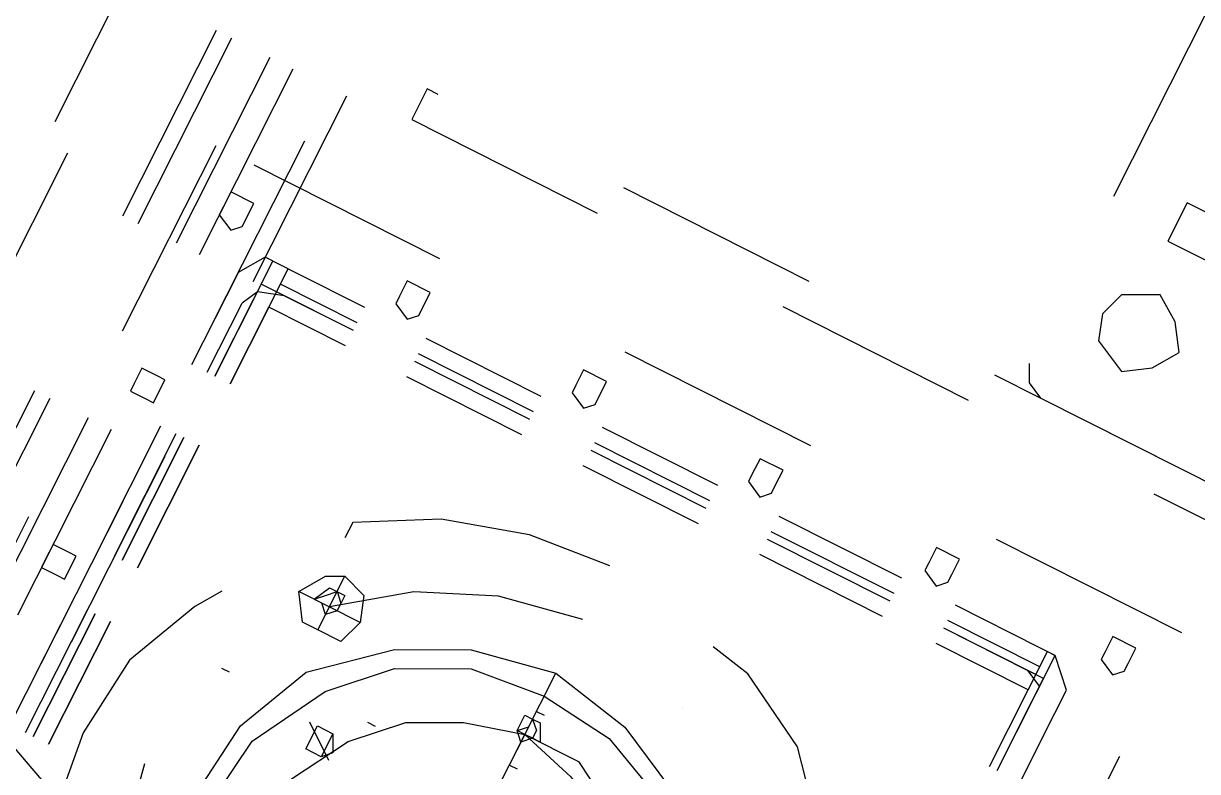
# Model space of a CAD drawing. Header units: metres. Extents: x 0 to 547597, y 0 to 1844684.
# Drawn here: x 543420.404 to 543420.969, y 1844514.249 to 1844514.609 of the extents above; entities that cross this region are included whole.
import ezdxf

# ---------------------------------------------------------------- set-up
doc = ezdxf.new("R2010")
doc.units = ezdxf.units.M
doc.linetypes.add('DASHED', pattern=[0.75, 0.5, -0.25])
doc.layers.add('5_Thep', color=4, linetype='Continuous')
doc.layers.add('TB220kVtuonglai', color=8, linetype='DASHED')

# ---------------------------------------------------------------- blocks, each defined once
blk = doc.blocks.new('MBA220-MB')
at = {"color": 1}
for points in [[(1553.99, -1091.1), (-2326.85, -1091.1), (-2326.85, 570.35)], [(-876.18, -917.51), (-876.18, -111.59), (-892.72, -111.59), (-892.72, -917.51), (-876.18, -917.51)], [(743.93, -996.04), (743.93, -475.29), (-822.46, -475.29), (-822.46, -996.04), (743.93, -996.04)], [(743.93, -996.04), (743.93, -475.29), (-822.46, -475.29), (-822.46, -996.04), (743.93, -996.04)], [(-892.72, -487.69), (-892.72, -586.88)], [(-789.39, -495.95), (-793.53, -491.82), (-797.66, -491.82), (-805.92, -491.82), (-805.92, -504.22), (-797.66, -504.22), (-793.53, -504.22), (-789.39, -495.95)], [(-1008.44, -508.35), (-1008.44, -566.21), (-987.77, -566.21)], [(-987.77, -566.21), (-987.77, -508.35)], [(-760.46, -512.49), (-772.86, -512.49), (-785.26, -524.88), (-785.26, -533.15)], [(-723.27, -512.49), (-760.46, -512.49)], [(-723.27, -529.02), (-785.26, -529.02), (-785.26, -524.88)], [(-723.27, -524.88), (-785.26, -524.88)], [(-723.27, -524.88), (-772.86, -524.88), (-772.86, -578.61)], [(-760.46, -524.88), (-768.73, -524.88), (-772.86, -533.15)], [(-723.27, -524.88), (-760.46, -524.88)], [(-776.99, -529.02), (-776.99, -578.61)], [(-772.86, -529.02), (-772.86, -578.61)], [(-723.27, -529.02), (-764.6, -529.02), (-764.6, -578.61)], [(-785.26, -533.15), (-785.26, -578.61)], [(-772.86, -533.15), (-772.86, -578.61)], [(-921.65, -557.95), (-929.91, -545.55), (-942.31, -537.28), (-954.71, -545.55), (-962.98, -557.95), (-954.71, -574.48), (-942.31, -578.61), (-929.91, -574.48), (-921.65, -557.95)], [(-632.34, -570.35), (-657.14, -586.88), (-690.2, -615.81), (-710.87, -653.01), (-715, -673.67)], [(-1103.5, -586.88), (-1103.5, -595.14), (-1095.23, -599.28), (-905.12, -599.28)], [(-905.12, -599.28), (-896.85, -595.14), (-892.72, -586.88)], [(-789.39, -591.01), (-793.53, -586.88), (-797.66, -586.88), (-805.92, -586.88), (-805.92, -599.28), (-797.66, -599.28), (-793.53, -599.28), (-789.39, -591.01)], [(-785.26, -607.54), (-785.26, -673.67)], [(-776.99, -607.54), (-776.99, -673.67)], [(-772.86, -607.54), (-772.86, -673.67)], [(-772.86, -607.54), (-772.86, -673.67)], [(-772.86, -607.54), (-772.86, -673.67)], [(-764.6, -607.54), (-764.6, -673.67)], [(-603.41, -735.66), (-669.54, -735.66), (-661.27, -694.34), (-644.74, -661.27), (-615.81, -632.34), (-578.61, -611.68), (-541.42, -607.54), (-500.09, -611.68), (-462.89, -632.34), (-433.96, -661.27), (-413.29, -694.34), (-409.16, -735.66), (-413.29, -776.99), (-433.96, -810.06), (-462.89, -843.12), (-500.09, -859.65), (-541.42, -863.79), (-578.61, -859.65), (-615.81, -843.12), (-644.74, -810.06), (-661.27, -776.99), (-669.54, -735.66)], [(-417.43, -735.66), (-425.69, -772.86), (-442.23, -805.92), (-467.02, -830.72), (-500.09, -851.39), (-541.42, -855.52), (-574.48, -851.39), (-611.68, -830.72), (-636.47, -805.92), (-653.01, -772.86), (-657.14, -735.66), (-653.01, -698.47), (-636.47, -661.27), (-611.68, -636.47), (-574.48, -619.94), (-541.42, -615.81), (-500.09, -619.94), (-467.02, -636.47), (-442.23, -661.27), (-425.69, -698.47), (-417.43, -735.66)], [(-636.47, -735.66), (-636.47, -706.73), (-619.94, -677.8), (-595.14, -653.01), (-570.35, -640.61), (-541.42, -636.47)], [(-446.36, -735.66), (-446.36, -764.6), (-462.89, -789.39), (-483.55, -810.06), (-508.35, -826.59), (-541.42, -830.72), (-566.21, -826.59), (-595.14, -810.06), (-615.81, -789.39), (-628.21, -764.6), (-636.47, -735.66), (-628.21, -706.73), (-615.81, -681.94), (-595.14, -657.14), (-566.21, -644.74), (-541.42, -640.61), (-508.35, -644.74), (-483.55, -657.14), (-462.89, -681.94), (-446.36, -706.73), (-446.36, -735.66)], [(-681.94, -673.67), (-681.94, -673.67)], [(-789.39, -686.07), (-793.53, -681.94), (-797.66, -681.94), (-805.92, -681.94), (-805.92, -694.34), (-797.66, -694.34), (-793.53, -694.34), (-789.39, -686.07)], [(-785.26, -706.73), (-785.26, -768.73)], [(-776.99, -706.73), (-776.99, -768.73)], [(-772.86, -706.73), (-772.86, -768.73)], [(-772.86, -706.73), (-772.86, -768.73)], [(-772.86, -706.73), (-772.86, -768.73)], [(-764.6, -706.73), (-764.6, -768.73)], [(-644.74, -735.66), (-644.74, -731.53), (-636.47, -727.4), (-636.47, -731.53), (-632.34, -735.66), (-636.47, -739.8), (-644.74, -739.8), (-644.74, -735.66), (-640.61, -731.53), (-636.47, -731.53), (-636.47, -735.66), (-636.47, -739.8), (-640.61, -735.66), (-644.74, -735.66)], [(-648.87, -735.66), (-648.87, -731.53)], [(-636.47, -735.66), (-636.47, -731.53)], [(-636.47, -735.66), (-636.47, -731.53)], [(-619.94, -735.66), (-619.94, -731.53)], [(-727.4, -735.66), (-723.27, -776.99), (-710.87, -818.32), (-690.2, -855.52), (-681.94, -855.52)], [(-698.47, -735.66), (-690.2, -776.99), (-673.67, -814.19), (-648.87, -847.25)], [(-657.14, -735.66), (-657.14, -735.66)], [(-640.61, -735.66), (-648.87, -735.66)], [(-628.21, -735.66), (-648.87, -735.66)], [(-624.08, -735.66), (-632.34, -735.66)], [(-789.39, -781.13), (-793.53, -776.99), (-805.92, -776.99), (-805.92, -789.39), (-797.66, -789.39), (-793.53, -789.39), (-789.39, -781.13)], [(-785.26, -801.79), (-785.26, -863.79)], [(-776.99, -801.79), (-776.99, -863.79)], [(-772.86, -801.79), (-772.86, -863.79)], [(-772.86, -801.79), (-772.86, -863.79)], [(-772.86, -801.79), (-772.86, -863.79)], [(-764.6, -801.79), (-764.6, -863.79)], [(-607.54, -805.92), (-607.54, -801.79)], [(-595.14, -822.46), (-595.14, -818.32), (-586.88, -814.19), (-582.75, -818.32), (-582.75, -822.46), (-582.75, -826.59), (-595.14, -826.59), (-595.14, -818.32), (-582.75, -818.32), (-582.75, -826.59), (-595.14, -826.59), (-595.14, -822.46)], [(-582.75, -814.19), (-595.14, -830.72)], [(-636.47, -847.25), (-636.47, -855.52), (-648.87, -863.79), (-661.27, -855.52), (-665.4, -847.25), (-661.27, -834.86), (-648.87, -830.72), (-636.47, -834.86), (-636.47, -847.25), (-665.4, -847.25)], [(-648.87, -830.72), (-648.87, -863.79)], [(-644.74, -847.25), (-648.87, -851.39), (-648.87, -855.52), (-653.01, -851.39), (-657.14, -847.25), (-653.01, -843.12), (-648.87, -843.12), (-644.74, -847.25), (-648.87, -851.39), (-648.87, -855.52), (-657.14, -851.39), (-657.14, -843.12), (-648.87, -843.12), (-644.74, -847.25)], [(-541.42, -892.72), (-500.09, -884.45), (-458.76, -872.05), (-425.69, -847.25)], [(-789.39, -876.18), (-793.53, -872.05), (-805.92, -872.05), (-805.92, -884.45), (-797.66, -884.45), (-793.53, -884.45), (-789.39, -876.18)], [(-599.28, -880.32), (-599.28, -876.18)], [(-533.15, -1086.97), (-533.15, -983.64), (-491.82, -884.45)], [(-785.26, -896.85), (-785.26, -934.05)], [(-776.99, -896.85), (-776.99, -938.18)], [(-772.86, -896.85), (-772.86, -946.45), (-723.27, -946.45)], [(-772.86, -896.85), (-772.86, -938.18)], [(-772.86, -896.85), (-772.86, -934.05)], [(-764.6, -896.85), (-764.6, -938.18), (-723.27, -938.18)], [(-632.34, -896.85), (-619.94, -905.12), (-582.75, -921.65), (-541.42, -925.78), (-508.35, -921.65)], [(-785.26, -934.05), (-785.26, -950.58), (-772.86, -958.84), (-760.46, -958.84)], [(-772.86, -934.05), (-768.73, -946.45), (-760.46, -950.58)], [(-723.27, -938.18), (-785.26, -938.18), (-785.26, -946.45)], [(-690.2, -938.18), (-624.08, -938.18)], [(-624.08, -938.18), (-690.2, -938.18)], [(-595.14, -938.18), (-529.02, -938.18)], [(-529.02, -938.18), (-595.14, -938.18)], [(-723.27, -946.45), (-785.26, -946.45)], [(-690.2, -946.45), (-624.08, -946.45)], [(-624.08, -946.45), (-690.2, -946.45)], [(-595.14, -946.45), (-529.02, -946.45)], [(-529.02, -946.45), (-595.14, -946.45)], [(-872.05, -950.58), (-743.93, -950.58)], [(-723.27, -950.58), (-760.46, -950.58)], [(-624.08, -950.58), (-690.2, -950.58)], [(-677.8, -950.58), (-549.68, -950.58)], [(-529.02, -950.58), (-595.14, -950.58)], [(-743.93, -958.84), (-872.05, -958.84)], [(-723.27, -958.84), (-760.46, -958.84)], [(-624.08, -958.84), (-690.2, -958.84)], [(-549.68, -958.84), (-677.8, -958.84)], [(-529.02, -958.84), (-595.14, -958.84)], [(-789.39, -971.24), (-793.53, -967.11), (-805.92, -967.11), (-805.92, -979.51), (-797.66, -979.51), (-793.53, -979.51), (-789.39, -971.24)], [(-698.47, -971.24), (-698.47, -967.11), (-710.87, -967.11), (-710.87, -971.24), (-710.87, -979.51), (-702.6, -979.51), (-698.47, -979.51), (-698.47, -971.24)], [(-603.41, -971.24), (-603.41, -967.11), (-615.81, -967.11), (-615.81, -971.24), (-615.81, -979.51), (-607.54, -979.51), (-603.41, -979.51), (-603.41, -971.24)], [(-872.05, -979.51), (-743.93, -979.51)], [(-677.8, -979.51), (-549.68, -979.51)], [(-872.05, -991.91), (-743.93, -991.91)], [(-677.8, -991.91), (-549.68, -991.91)], [(-872.05, -1012.57), (-743.93, -1012.57)], [(-677.8, -1012.57), (-549.68, -1012.57)], [(-872.05, -1020.84), (-743.93, -1020.84)], [(-677.8, -1020.84), (-549.68, -1020.84)], [(-2297.92, -1058.03), (-2297.92, -1070.43), (1525.06, -1070.43)], [(1512.66, -1058.03), (-2297.92, -1058.03)]]:
    blk.add_lwpolyline(points, dxfattribs=at)
blk = doc.blocks.new('mb moiTQK')
at = {"layer": 'TB220kVtuonglai', "ltscale": 3000, "xscale": 0.001, "yscale": 0.001, "zscale": 0.001}
blk.add_blockref('MBA220-MB', (-20.05166, -82.51016), dxfattribs=at)
blk = doc.blocks.new('ACAD-DinhViTuyenDz220kV')
blk.add_circle((543470.18793, 1844560.06958), 117.55145)
at = {"layer": '5_Thep', "rotation": 243.2403583287449}
blk.add_blockref('mb moiTQK', (543485.661, 1844458.313), dxfattribs=at)

msp = doc.modelspace()

# ---------------------------------------------------------------- block references
msp.add_blockref('ACAD-DinhViTuyenDz220kV', (0, 0))

doc.saveas('drawing.dxf')
